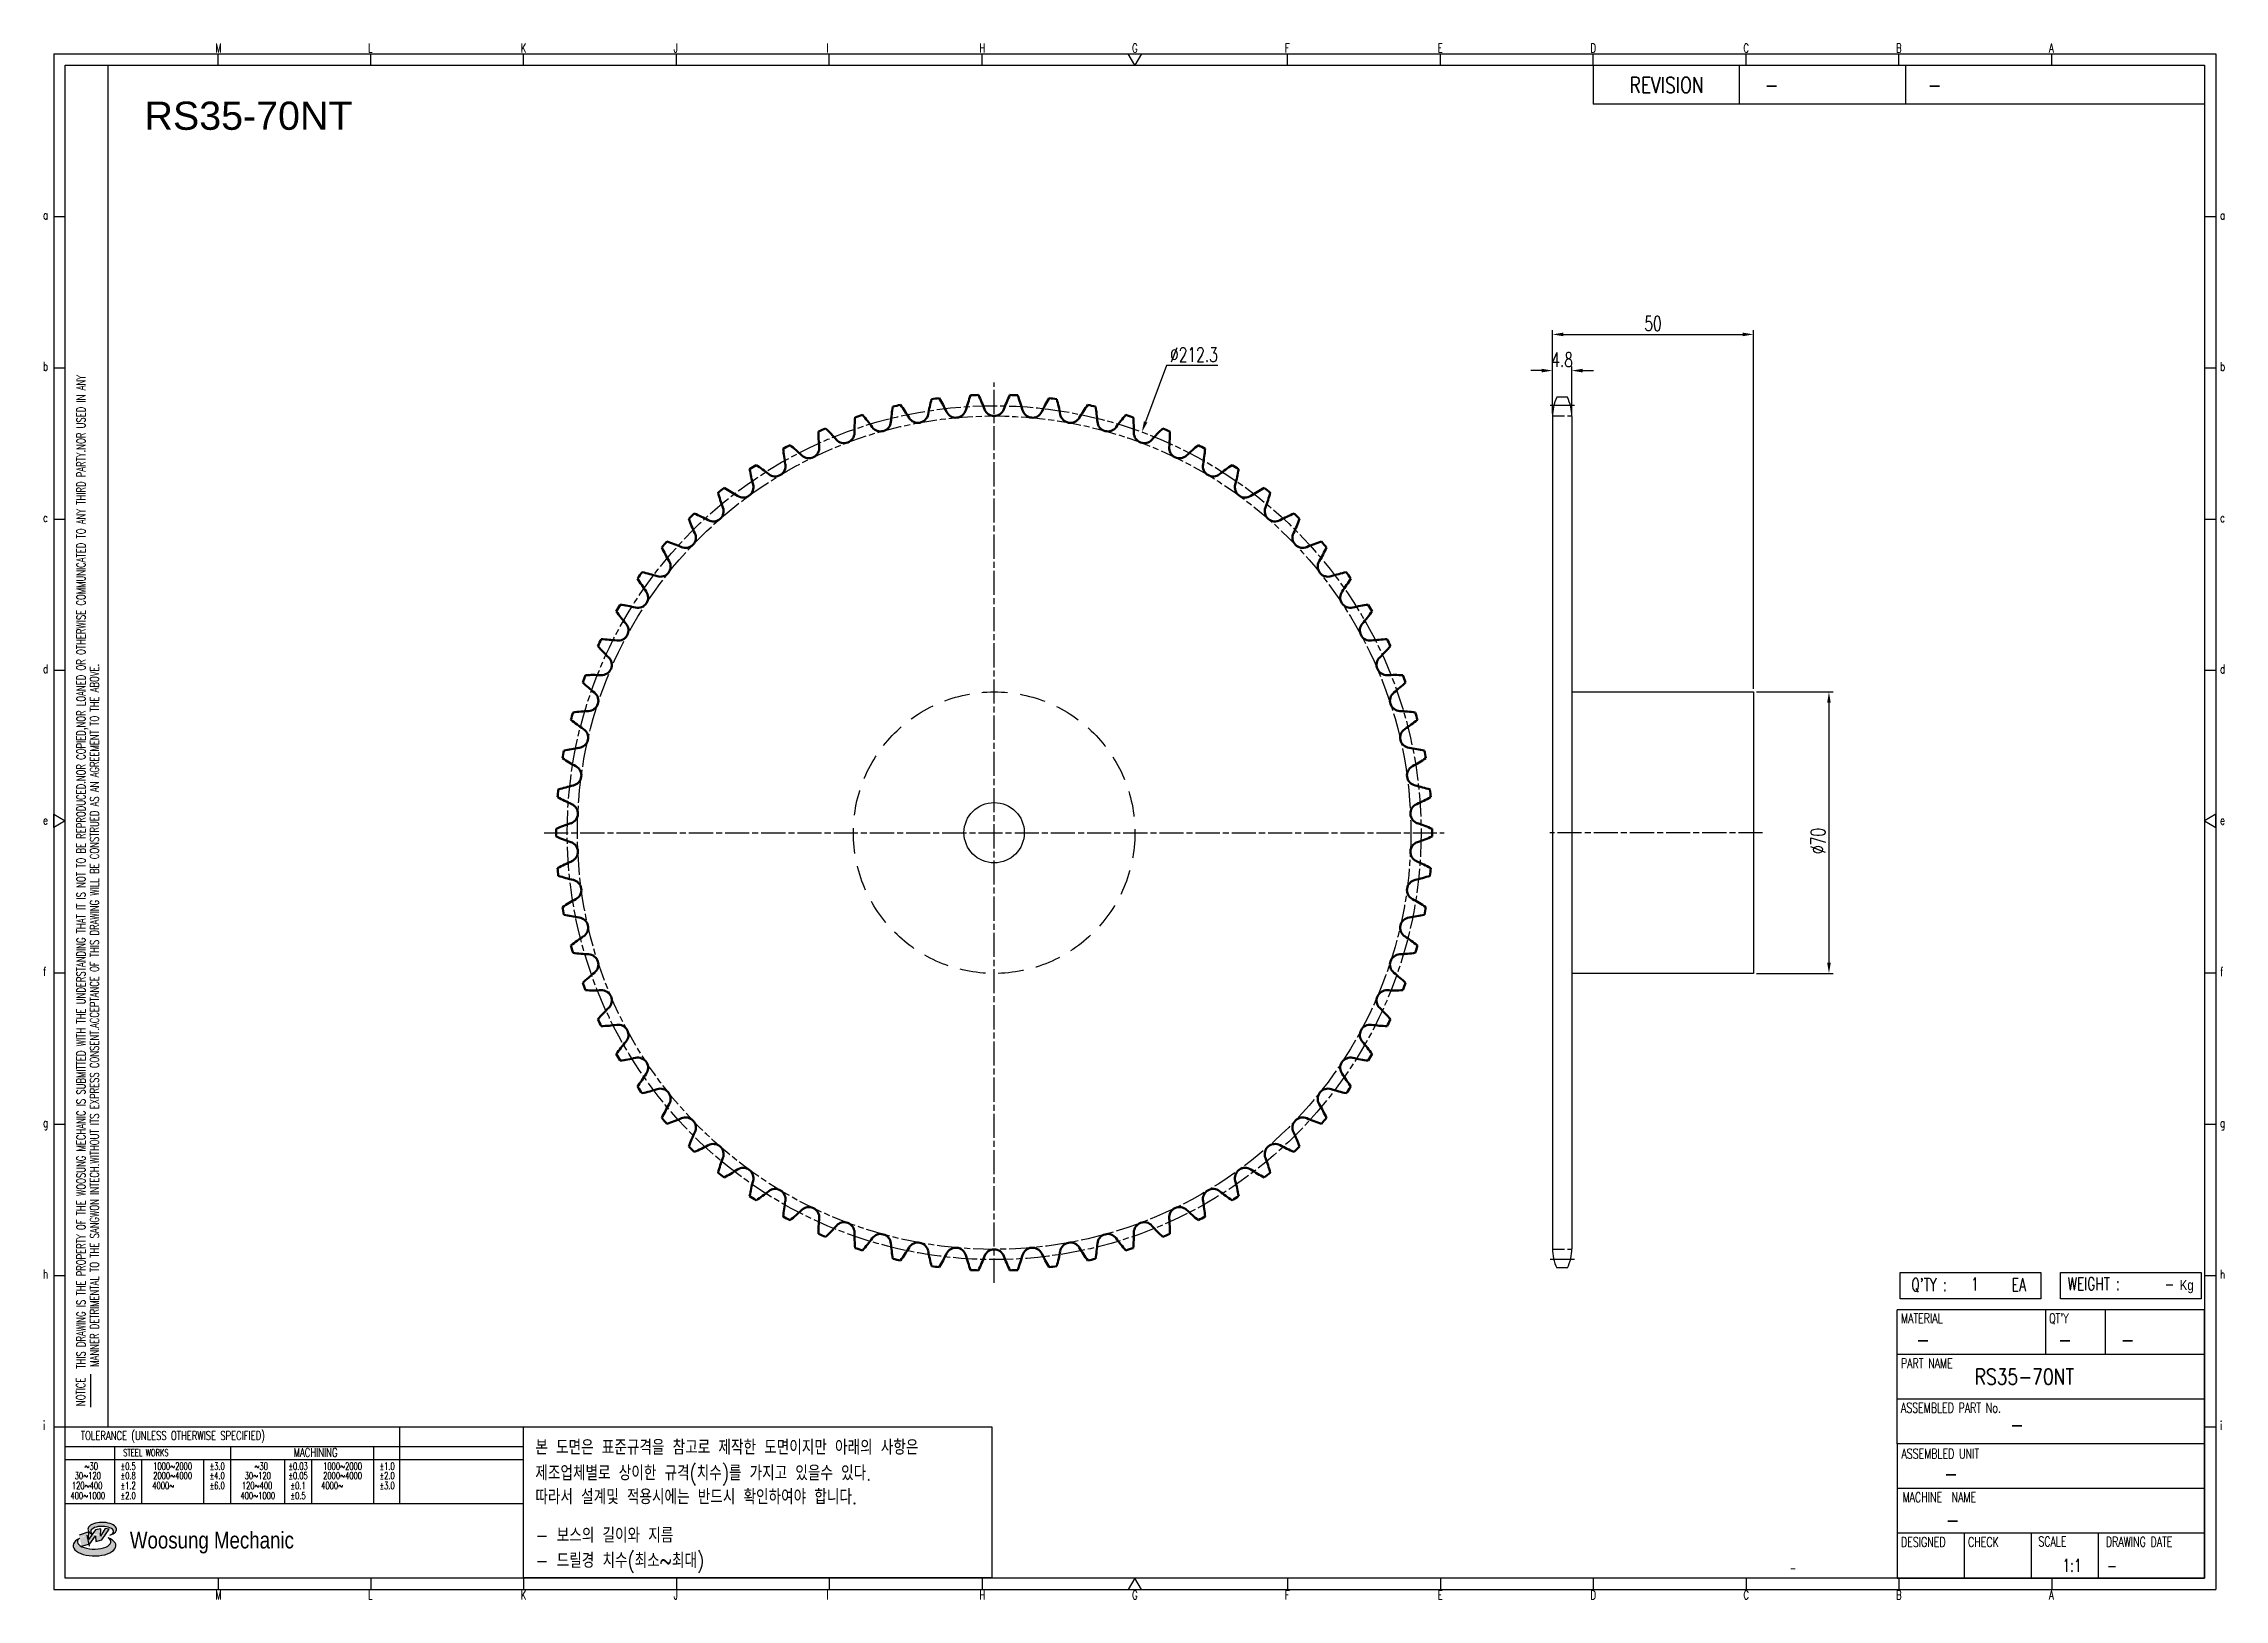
# Model space of a CAD drawing. Header units: millimetres. Extents: x -44813 to -44270, y 1095 to 1482.
import ezdxf
from ezdxf.enums import TextEntityAlignment as Align

# ---------------------------------------------------------------- set-up
doc = ezdxf.new("R2010")
doc.units = ezdxf.units.MM
for name, pattern in [('AM_ISO02W050', [7.5, 6, -1.5]), ('AM_ISO02W050x2', [3.75, 3, -0.75]), ('AM_ISO08W050', [18, 12, -1.5, 3, -1.5]), ('AM_ISO08W050x2', [9, 6, -0.75, 1.5, -0.75]), ('HIDDEN', [9.525, 6.35, -3.175])]:
    doc.linetypes.add(name, pattern=pattern)
for name, color, linetype, lineweight in [('AM_0N', 7, 'Continuous', 50), ('AM_3N', 6, 'AM_ISO02W050', 25), ('AM_7', 4, 'AM_ISO08W050', 25), ('AM_7N', 4, 'AM_ISO08W050', 25)]:
    doc.layers.add(name, color=color, linetype=linetype, lineweight=lineweight)
for name, color, linetype in [('HL', 2, 'HIDDEN'), ('S-DIM', 7, 'Continuous'), ('TITLE', 7, 'Continuous'), ('도면레이아웃', 7, 'Continuous')]:
    doc.layers.add(name, color=color, linetype=linetype)
doc.styles.add('HAN', font='ROMANS.shx', dxfattribs={"width": 0.7, "bigfont": 'whgtxt.shx'})
doc.styles.add('HKD_ST2', font='romans.shx', dxfattribs={"width": 0.7, "height": 4, "bigfont": '@extfont2.shx'})
doc.styles.add('HSG', font='SIMPLEX.shx', dxfattribs={"width": 0.7, "bigfont": 'HSG.shx'})
doc.styles.add('ROMANS', font='romans.shx', dxfattribs={"width": 0.7, "bigfont": 'whgtxt.shx'})
doc.styles.add('SLDTEXTSTYLE4', font='arial.ttf', dxfattribs={"width": 0.8})
doc.styles.get("Standard").update_dxf_attribs({"font": 'arial.ttf'})
doc.dimstyles.new('APP6', dxfattribs={"dimscale": 1.5, "dimtxt": 2.4, "dimasz": 1.8, "dimexe": 0.7, "dimexo": 0.5, "dimgap": 0.6, "dimtad": 1, "dimtoh": 1, "dimdec": 1, "dimrnd": 0.01, "dimzin": 9, "dimdsep": 46, "dimtxsty": 'HSG', "dimcen": 0, "dimclrd": 1, "dimclre": 1, "dimclrt": 256, "dimazin": 2, "dimtp": 1, "dimtm": 1, "dimtfac": 0.5, "dimtdec": 1, "dimtofl": 0, "dimtmove": 0, "dimatfit": 3, "dimfxl": 0, "dimtvp": 1, "dimtolj": 2, "dimlwd": -1, "dimlwe": -1, "dimarcsym": 0})

# ---------------------------------------------------------------- blocks, each defined once
blk = doc.blocks.new('SUYWSHJH')
at = {"layer": '도면레이아웃'}
h = blk.add_hatch(color=10, dxfattribs=at)
h.paths.add_polyline_path([(1.544, 35.177), (1.554, 34.966), (1.779, 35.034), (2.054, 35.422), (1.908, 35.446), (1.728, 35.167), (1.741, 35.439), (1.547, 35.405), (1.292, 35.041), (1.295, 35.33), (0.943, 35.208), (1.03, 34.8), (1.336, 34.885)])
edge = h.paths.add_edge_path()
edge.add_ellipse((1.795, 35.421), major_axis=(-0.53, 0), ratio=0.487785, start_angle=122.36065, end_angle=403.39574)
edge.add_line((1.411, 35.244), (1.419, 35.261))
edge.add_ellipse((1.798, 35.344), major_axis=(-0.423, 0), ratio=0.444396, start_angle=131.58977, end_angle=386.19408, ccw=False)
edge = h.paths.add_edge_path()
edge.add_ellipse((1.512, 34.815), major_axis=(-0.793, 0), ratio=0.480113, start_angle=314.67633, end_angle=590.85213)
edge.add_ellipse((1.501, 34.958), major_axis=(-0.62, 0), ratio=0.43311, start_angle=331.7024, end_angle=574.42495, ccw=False)
for p, q in [((0, 90.118), (80.15, 90.118)), ((0, 90.118), (0, 33.191)), ((6.089, 89.693), (6.089, 90.118)), ((11.753, 89.693), (11.753, 90.118)), ((17.418, 89.693), (17.418, 90.118)), ((23.082, 89.693), (23.082, 90.118)), ((28.746, 89.693), (28.746, 90.118)), ((34.411, 89.693), (34.411, 90.118)), ((45.739, 89.693), (45.739, 90.118)), ((51.404, 89.693), (51.404, 90.118)), ((57.068, 89.693), (57.068, 90.118)), ((62.732, 89.693), (62.732, 90.118)), ((68.397, 89.693), (68.397, 90.118)), ((74.061, 89.693), (74.061, 90.118)), ((80.15, 90.118), (80.15, 33.191)), ((0, 84.085), (0.425, 84.085)), ((79.725, 84.085), (80.15, 84.085)), ((0, 78.478), (0.425, 78.478)), ((79.725, 78.478), (80.15, 78.478)), ((0, 72.87), (0.425, 72.87)), ((79.725, 72.87), (80.15, 72.87)), ((0, 67.262), (0.425, 67.262)), ((79.725, 67.262), (80.15, 67.262)), ((0, 56.047), (0.425, 56.047)), ((79.725, 56.047), (80.15, 56.047)), ((0, 50.439), (0.425, 50.439)), ((79.725, 50.439), (80.15, 50.439)), ((0, 44.832), (0.425, 44.832)), ((79.725, 44.832), (80.15, 44.832)), ((1.377, 39.947), (1.377, 41.174)), ((0, 39.224), (0.425, 39.224)), ((79.725, 39.224), (80.15, 39.224)), ((0, 33.191), (80.15, 33.191)), ((6.089, 33.616), (6.089, 33.191)), ((11.753, 33.616), (11.753, 33.191)), ((17.418, 33.616), (17.418, 33.191)), ((23.082, 33.616), (23.082, 33.191)), ((28.746, 33.616), (28.746, 33.191)), ((34.411, 33.616), (34.411, 33.191)), ((45.739, 33.616), (45.739, 33.191)), ((51.404, 33.616), (51.404, 33.191)), ((57.068, 33.616), (57.068, 33.191)), ((62.732, 33.616), (62.732, 33.191)), ((68.397, 33.616), (68.397, 33.191)), ((74.061, 33.616), (74.061, 33.191))]:
    blk.add_line(p, q)
at = {"color": 2}
for p, q in [((2.017, 39.224), (2.017, 89.693)), ((0.425, 39.224), (17.418, 39.224)), ((12.816, 39.224), (12.816, 36.382)), ((17.418, 33.616), (17.418, 39.224)), ((0.425, 38.487), (17.418, 38.487)), ((0.425, 38.012), (17.418, 38.012)), ((2.257, 38.487), (2.257, 36.382)), ((3.257, 38.012), (3.257, 36.382)), ((5.557, 38.012), (5.557, 36.382)), ((6.557, 38.5), (6.557, 36.382)), ((8.557, 38.012), (8.557, 36.382)), ((9.557, 38.026), (9.557, 36.382)), ((11.857, 38.487), (11.857, 36.382)), ((0.425, 36.382), (17.418, 36.382))]:
    blk.add_line(p, q, dxfattribs=at)
at = {"color": 6, "ltscale": 0.5}
for p, q in [((57.068, 89.693), (57.068, 88.246)), ((62.47, 89.693), (62.47, 88.246)), ((68.635, 89.693), (68.635, 88.246)), ((79.725, 88.246), (57.068, 88.246)), ((68.336, 38.59), (68.336, 43.563)), ((79.725, 43.563), (68.336, 43.563)), ((73.827, 43.563), (73.827, 41.905)), ((76.037, 43.563), (76.037, 41.905)), ((79.725, 38.59), (79.725, 43.563)), ((79.725, 41.905), (68.336, 41.905)), ((79.725, 40.248), (68.336, 40.248)), ((68.336, 38.59), (68.336, 33.616)), ((79.725, 38.59), (68.336, 38.59)), ((79.725, 33.616), (79.725, 38.59)), ((79.725, 36.932), (68.336, 36.932)), ((79.725, 35.274), (68.336, 35.274)), ((70.822, 33.616), (70.822, 35.274)), ((73.309, 33.616), (73.309, 35.274)), ((75.796, 33.616), (75.796, 35.274)), ((68.336, 33.616), (79.725, 33.616))]:
    blk.add_line(p, q, dxfattribs=at)
for points in [[(40.075, 89.693), (39.83, 90.118), (40.32, 90.118)], [(0.425, 89.693), (79.725, 89.693), (79.725, 33.616), (0.425, 33.616)], [(0.425, 61.679), (0, 61.433), (0, 61.924)], [(79.725, 61.679), (80.15, 61.433), (80.15, 61.924)], [(40.075, 33.616), (39.83, 33.191), (40.32, 33.191)]]:
    blk.add_lwpolyline(points, close=True)
at = {"layer": 'TITLE', "color": 20}
for p, q in [((68.449, 43.961), (68.449, 44.936)), ((68.449, 44.936), (73.654, 44.936)), ((73.654, 44.936), (73.654, 43.961)), ((74.39, 43.961), (74.39, 44.936)), ((74.39, 44.936), (79.595, 44.936)), ((79.595, 44.936), (79.595, 43.961)), ((73.654, 43.961), (68.449, 43.961)), ((79.595, 43.961), (74.39, 43.961))]:
    blk.add_line(p, q, dxfattribs=at)
at = {"layer": '도면레이아웃'}
for p, q in [((1.295, 35.33), (0.943, 35.208)), ((1.03, 34.8), (1.336, 34.885)), ((1.224, 35.208), (1.311, 34.8)), ((1.224, 35.208), (1.224, 35.208)), ((1.547, 35.405), (1.292, 35.041)), ((1.292, 35.041), (1.295, 35.33)), ((1.336, 34.885), (1.544, 35.177)), ((1.419, 35.261), (1.411, 35.244)), ((1.544, 35.177), (1.554, 34.966)), ((1.741, 35.439), (1.547, 35.405)), ((1.554, 34.966), (1.779, 35.034)), ((1.908, 35.446), (1.728, 35.167)), ((1.728, 35.167), (1.741, 35.439)), ((1.779, 35.034), (2.054, 35.422)), ((2.054, 35.422), (1.908, 35.446))]:
    blk.add_line(p, q, dxfattribs=at)
for centre, major_axis, ratio, start_param, end_param in [((1.795, 35.421), (-0.53, 0), 0.487785, 2.135596, 7.040584), ((1.512, 34.815), (-0.793, 0), 0.480113, 5.492138, 10.312315), ((1.501, 34.958), (-0.62, 0), 0.43311, 5.789299, 10.025607), ((1.798, 35.344), (-0.423, 0), 0.444396, 2.296675, 6.740358)]:
    blk.add_ellipse(centre, major_axis=major_axis, ratio=ratio, start_param=start_param, end_param=end_param, dxfattribs=at)
at = {"color": 4, "style": 'HKD_ST2', "width": 0.7}
for s, p in [('M', (5.988, 90.164)), ('L', (11.652, 90.164)), ('K', (17.316, 90.164)), ('J', (22.981, 90.164)), ('I', (28.645, 90.164)), ('H', (34.309, 90.164)), ('G', (39.974, 90.164)), ('F', (45.638, 90.164)), ('E', (51.302, 90.164)), ('D', (56.967, 90.164)), ('C', (62.631, 90.164)), ('B', (68.295, 90.164)), ('A', (73.96, 90.164)), ('a', (-0.395, 83.976)), ('a', (80.305, 83.97)), ('b', (-0.395, 78.368)), ('b', (80.305, 78.362)), ('c', (-0.395, 72.76)), ('c', (80.305, 72.754)), ('d', (-0.395, 67.153)), ('d', (80.305, 67.147)), ('e', (-0.395, 61.545)), ('e', (80.305, 61.539)), ('f', (-0.395, 55.937)), ('f', (80.305, 55.931)), ('g', (-0.395, 50.33)), ('g', (80.305, 50.324)), ('h', (-0.395, 44.722)), ('h', (80.305, 44.716)), ('i', (-0.395, 39.114)), ('i', (80.305, 39.108)), ('M', (5.988, 32.824)), ('L', (11.652, 32.824)), ('K', (17.316, 32.824)), ('J', (22.981, 32.824)), ('I', (28.645, 32.824)), ('H', (34.309, 32.824)), ('G', (39.974, 32.824)), ('F', (45.638, 32.824)), ('E', (51.302, 32.824)), ('D', (56.967, 32.824)), ('C', (62.631, 32.824)), ('B', (68.295, 32.824)), ('A', (73.96, 32.824))]:
    blk.add_text(s, height=0.326, dxfattribs=at).set_placement(p)
for s, height, style, width, p in [('REVISION', 0.5806, 'HAN', 0.8, (58.415, 88.664)), ('-', 0.581, 'HAN', 0.8, (63.426, 88.664)), ('-', 0.581, 'HAN', 0.8, (69.468, 88.664)), ("Q'TY : ", 0.4746, 'HKD_ST2', 0.7, (68.857, 44.253)), ('1', 0.475, 'HKD_ST2', 0.7, (71.071, 44.275)), ('EA', 0.4746, 'HKD_ST2', 0.7, (72.578, 44.253)), ('WEIGHT : ', 0.4746, 'HKD_ST2', 0.7, (74.65, 44.286)), ('-', 0.581, 'HAN', 0.8, (69.029, 42.157)), ('-', 0.581, 'HAN', 0.8, (74.289, 42.157)), ('-', 0.581, 'HAN', 0.8, (76.623, 42.157)), ('-', 0.581, 'HAN', 0.8, (72.515, 39.013)), ('-', 0.581, 'HAN', 0.8, (70.067, 37.189)), ('-', 0.581, 'HAN', 0.8, (70.126, 35.48)), ('1:1', 0.4746, 'HKD_ST2', 0.7, (74.458, 33.848)), ('-', 0.475, 'HKD_ST2', 0.7, (76.112, 33.837))]:
    blk.add_text(s, height=height, dxfattribs=dict(style=style, width=width)).set_placement(p)
at = {"color": 1, "style": 'HKD_ST2', "width": 0.7}
for s, p in [(' THIS DRAWING IS THE PROPERTY OF THE WOOSUNG MECHANIC IS SUBMITTED WITH THE UNDERSTANDING THAT IT IS NOT TO BE REPRODUCED.NOR COPIED,NOR LOANED OR OTHERWISE COMMUNICATED TO ANY THIRD PARTY.NOR USED IN ANY', (1.173, 41.217)), ('MANNER DETRIMENTAL TO THE SANGWON INTECH.WITHOUT ITS EXPRESS CONSENT.ACCEPTANCE OF THIS DRAWING WILL BE CONSTRUED AS AN AGREEMENT TO THE ABOVE.', (1.672, 41.447))]:
    blk.add_text(s, height=0.326266, rotation=90, dxfattribs=at).set_placement(p)
at = {"style": 'HKD_ST2', "width": 0.7}
blk.add_text('-', height=0.475, dxfattribs=at).set_placement((78.613, 44.286), align=Align.RIGHT)
at = {"color": 4, "style": 'HKD_ST2', "width": 0.7}
for s, height, p in [('MATERIAL', 0.3651, (68.474, 43.425)), ("QT'Y", 0.3651, (73.965, 43.425)), ('PART NAME', 0.3651, (68.474, 41.756)), ('ASSEMBLED PART No.', 0.36511, (68.474, 40.109)), ('ASSEMBLED UNIT', 0.36511, (68.49, 38.408)), ('MACHINE  NAME', 0.36511, (68.532, 36.794)), ('DESIGNED', 0.3651, (68.474, 35.136)), ('CHECK', 0.3651, (70.961, 35.136)), ('SCALE', 0.3651, (73.566, 35.153)), ('DRAWING DATE', 0.36511, (76.071, 35.141))]:
    blk.add_text(s, height=height, dxfattribs=at).set_placement(p, align=Align.TOP_LEFT)
at = {"style": 'HKD_ST2', "width": 0.7}
blk.add_text('NOTICE', height=0.3263, rotation=90, dxfattribs=at).set_placement((1.163, 39.988))
for s, height, style, width, p in [('TOLERANCE (UNLESS OTHERWISE SPECIFIED)', 0.32627, 'HKD_ST2', 0.7, (4.417, 38.896)), ('-', 0.326, 'ROMANS', 0.65, (64.469, 33.975))]:
    blk.add_text(s, height=height, dxfattribs=dict(style=style, width=width)).set_placement(p, align=Align.MIDDLE_CENTER)
at = {"color": 4, "style": 'HKD_ST2', "width": 0.7}
for s, height, p in [('STEEL WORKS', 0.26101, (3.416, 38.268)), ('MACHINING', 0.3263, (9.707, 38.27)), ('%%P0.5', 0.261, (2.757, 37.762)), ('%%P0.8', 0.261, (2.757, 37.411)), ('%%P3.0', 0.261, (6.057, 37.762)), ('%%P4.0', 0.261, (6.057, 37.411)), ('%%P0.03', 0.261, (9.057, 37.762)), ('%%P0.05', 0.261, (9.057, 37.411)), ('%%P1.0', 0.261, (12.357, 37.762)), ('%%P2.0', 0.261, (12.357, 37.411)), ('%%P1.2', 0.261, (2.757, 37.045)), ('%%P2.0', 0.261, (2.757, 36.67)), ('%%P6.0', 0.261, (6.057, 37.045)), ('%%P0.1', 0.261, (9.057, 37.045)), ('%%P0.5', 0.261, (9.057, 36.67)), ('%%P3.0', 0.261, (12.357, 37.045))]:
    blk.add_text(s, height=height, dxfattribs=at).set_placement(p, align=Align.MIDDLE)
for s, height, p in [('30%%126120', 0.261, (1.263, 37.411)), ('%%12630', 0.261, (1.389, 37.762)), ('2000%%1264000', 0.26101, (4.407, 37.411)), ('1000%%1262000', 0.26101, (4.407, 37.762)), ('30%%126120', 0.261, (7.563, 37.411)), ('%%12630', 0.261, (7.689, 37.762)), ('2000%%1264000', 0.26101, (10.707, 37.411)), ('1000%%1262000', 0.26101, (10.707, 37.762)), ('400%%1261000', 0.26101, (1.263, 36.67)), ('120%%126400', 0.26101, (1.237, 37.045)), ('4000%%126', 0.261, (4.061, 37.045)), ('400%%1261000', 0.26101, (7.563, 36.67)), ('120%%126400', 0.26101, (7.537, 37.045)), ('4000%%126', 0.261, (10.321, 37.045))]:
    blk.add_text(s, height=height, dxfattribs=at).set_placement(p, align=Align.MIDDLE_CENTER)
at = {"color": 1, "style": 'SLDTEXTSTYLE4', "width": 0.8}
blk.add_text('Woosung Mechanic', height=0.61957, dxfattribs=at).set_placement((2.822, 34.711))
at = {"layer": 'TITLE', "width": 0.8}
blk.add_text('Kg', height=0.3789, dxfattribs=at).set_placement((78.807, 44.286))
blk = doc.blocks.new('*D837')
at = {"layer": 'Defpoints', "color": 0, "transparency": 16777216}
for p in [(-44432.57, 1400.61), (-44437.37, 1389.18), (-44432.57, 1389.18)]:
    blk.add_point(p, dxfattribs=at)
at = {"layer": 'S-DIM', "color": 1, "transparency": 16777216}
for p, q in [((-44440.07, 1400.61), (-44442.77, 1400.61)), ((-44437.37, 1389.93), (-44437.37, 1401.66)), ((-44432.57, 1389.93), (-44432.57, 1401.66)), ((-44429.87, 1400.61), (-44427.17, 1400.61))]:
    blk.add_line(p, q, dxfattribs=at)
for points in [[(-44440.07, 1401.06), (-44440.07, 1400.16), (-44437.37, 1400.61)], [(-44429.87, 1401.06), (-44429.87, 1400.16), (-44432.57, 1400.61)]]:
    blk.add_solid(points, dxfattribs=at)
at = {"layer": 'S-DIM', "transparency": 16777216, "insert": (-44434.97, 1403.31), "char_height": 3.6, "attachment_point": 5, "style": 'HSG'}
blk.add_mtext('\\A2;4.8', dxfattribs=at)
blk = doc.blocks.new('*D838')
at = {"layer": 'Defpoints', "color": 0, "transparency": 16777216}
for p in [(-44387.37, 1409.61), (-44437.37, 1389.18), (-44387.37, 1320.72)]:
    blk.add_point(p, dxfattribs=at)
at = {"layer": 'S-DIM', "color": 1, "transparency": 16777216}
for p, q in [((-44437.37, 1389.93), (-44437.37, 1410.66)), ((-44387.37, 1321.47), (-44387.37, 1410.66)), ((-44434.67, 1409.61), (-44390.07, 1409.61))]:
    blk.add_line(p, q, dxfattribs=at)
for points in [[(-44434.67, 1410.06), (-44434.67, 1409.16), (-44437.37, 1409.61)], [(-44390.07, 1410.06), (-44390.07, 1409.16), (-44387.37, 1409.61)]]:
    blk.add_solid(points, dxfattribs=at)
at = {"layer": 'S-DIM', "transparency": 16777216, "insert": (-44412.37, 1412.31), "char_height": 3.6, "attachment_point": 5, "style": 'HSG'}
blk.add_mtext('\\A2;50', dxfattribs=at)
blk = doc.blocks.new('*D839')
at = {"layer": 'Defpoints', "color": 0, "transparency": 16777216}
for p in [(-44387.37, 1320.72), (-44387.37, 1250.72), (-44368.62, 1250.72)]:
    blk.add_point(p, dxfattribs=at)
at = {"layer": 'S-DIM', "color": 1, "transparency": 16777216}
for p, q in [((-44386.62, 1320.72), (-44367.57, 1320.72)), ((-44368.62, 1318.02), (-44368.62, 1253.42)), ((-44386.62, 1250.72), (-44367.57, 1250.72))]:
    blk.add_line(p, q, dxfattribs=at)
for points in [[(-44369.07, 1318.02), (-44368.17, 1318.02), (-44368.62, 1320.72)], [(-44369.07, 1253.42), (-44368.17, 1253.42), (-44368.62, 1250.72)]]:
    blk.add_solid(points, dxfattribs=at)
at = {"layer": 'S-DIM', "transparency": 16777216, "insert": (-44371.32, 1283.66), "char_height": 3.6, "attachment_point": 5, "rotation": 90, "style": 'HSG'}
blk.add_mtext('\\A2;%%c70', dxfattribs=at)
blk = doc.blocks.new('*D840')
at = {"layer": 'Defpoints', "color": 0, "transparency": 16777216}
for p in [(-44539.46, 1385.32), (-44612.91, 1186.12)]:
    blk.add_point(p, dxfattribs=at)
at = {"layer": 'S-DIM', "color": 1, "transparency": 16777216}
for p, q in [((-44533.35, 1401.89), (-44538.53, 1387.85)), ((-44520.57, 1401.89), (-44533.35, 1401.89))]:
    blk.add_line(p, q, dxfattribs=at)
blk.add_solid([(-44538.95, 1388.01), (-44538.1, 1387.7), (-44539.46, 1385.32)], dxfattribs=at)
at = {"layer": 'S-DIM', "transparency": 16777216, "insert": (-44526.51, 1404.59), "char_height": 3.6, "attachment_point": 5, "style": 'HSG'}
blk.add_mtext('\\A2;∅212.3', dxfattribs=at)

msp = doc.modelspace()

# ---------------------------------------------------------------- linework, layer by layer
for p, q in [((-44433.64, 1393.98), (-44436.3, 1393.98)), ((-44437.37, 1389.18), (-44437.37, 1182.29)), ((-44432.57, 1389.18), (-44432.57, 1182.29)), ((-44433.64, 1177.49), (-44436.3, 1177.49))]:
    msp.add_line(p, q)
msp.add_lwpolyline([(-44432.57, 1320.72), (-44387.37, 1320.72), (-44387.37, 1250.72), (-44432.57, 1250.72)])
at = {"color": 4}
msp.add_lwpolyline([(-44693.19, 1138.02), (-44576.74, 1138.02), (-44576.74, 1100.41), (-44693.19, 1100.41)], close=True, dxfattribs=at)
msp.add_circle((-44576.19, 1285.72), 7.5)
for centre, start, end in [((-44426.07, 1389.18), 154.8633, 180), ((-44443.87, 1389.18), 0, 25.1367), ((-44426.07, 1182.29), 180, 205.1367), ((-44443.87, 1182.29), 334.8633, 0)]:
    msp.add_arc(centre, 11.3, start, end)
at = {"layer": 'AM_0N'}
for centre, radius, start, end in [((-44576.19, 1285.72), 108.9, 97.2077, 98.2208), ((-44627.53, 1371.26), 43.89, 25.7857, 30.8408), ((-44540.94, 1379.06), 43.89, 159.4449, 164.5), ((-44576.19, 1285.72), 108.9, 92.0649, 93.078), ((-44619.66, 1375.52), 43.89, 20.6429, 25.6979), ((-44532.71, 1375.52), 43.89, 154.3021, 159.3571), ((-44576.19, 1285.72), 108.9, 86.922, 87.9351), ((-44611.44, 1379.06), 43.89, 15.5, 20.5551), ((-44524.84, 1371.26), 43.89, 149.1592, 154.2143), ((-44576.19, 1285.72), 108.9, 81.7792, 82.7923), ((-44567.04, 1385.07), 43.89, 174.8735, 179.9286), ((-44576.19, 1285.72), 108.9, 107.4934, 108.5066), ((-44641.98, 1360.72), 43.89, 36.0714, 41.1265), ((-44558.17, 1383.85), 43.89, 169.7306, 174.7857), ((-44576.19, 1285.72), 108.9, 102.3506, 103.3637), ((-44635, 1366.32), 43.89, 30.9286, 35.9836), ((-44595.14, 1390.19), 2.57, 210.9286, 349.6429), ((-44549.44, 1381.84), 43.89, 164.5878, 169.6429), ((-44585.7, 1391.47), 2.57, 205.7857, 344.5), ((-44576.19, 1391.9), 2.57, 200.6429, 339.3571), ((-44566.67, 1391.47), 2.57, 195.5, 334.2143), ((-44602.93, 1381.84), 43.89, 10.3571, 15.4122), ((-44557.23, 1390.19), 2.57, 190.3571, 329.0714), ((-44517.38, 1366.32), 43.89, 144.0164, 149.0714), ((-44576.19, 1285.72), 108.9, 76.6363, 77.6494), ((-44594.2, 1383.85), 43.89, 5.2143, 10.2694), ((-44510.39, 1360.72), 43.89, 138.8735, 143.9286), ((-44576.19, 1285.72), 108.9, 71.4934, 72.5066), ((-44585.33, 1385.07), 43.89, 0.0714, 5.1265), ((-44576.19, 1285.72), 108.9, 112.6363, 113.6494), ((-44575.98, 1385.49), 43.89, 180.0164, 185.0714), ((-44648.44, 1354.52), 43.89, 41.2143, 46.2694), ((-44613.49, 1385.13), 2.57, 221.2143, 359.9286), ((-44604.43, 1388.07), 2.57, 216.0714, 354.7857), ((-44547.94, 1388.07), 2.57, 185.2143, 323.9286), ((-44538.88, 1385.13), 2.57, 180.0714, 318.7857), ((-44503.93, 1354.52), 43.89, 133.7306, 138.7857), ((-44576.19, 1285.72), 108.9, 66.3506, 67.3637), ((-44576.39, 1385.49), 43.89, 354.9286, 359.9836), ((-44630.64, 1376.87), 2.57, 231.5, 10.2143), ((-44576.19, 1285.72), 108.9, 117.7792, 118.7923), ((-44584.92, 1385.11), 43.89, 185.1592, 190.2143), ((-44654.32, 1347.77), 43.89, 46.3571, 51.4122), ((-44622.25, 1381.38), 2.57, 226.3571, 5.0714), ((-44530.12, 1381.38), 2.57, 174.9286, 313.6429), ((-44498.05, 1347.77), 43.89, 128.5878, 133.6429), ((-44576.19, 1285.72), 108.9, 61.2077, 62.2208), ((-44521.73, 1376.87), 2.57, 169.7857, 308.5), ((-44567.45, 1385.11), 43.89, 349.7857, 354.8408), ((-44638.6, 1371.62), 2.57, 236.6429, 15.3571), ((-44576.19, 1285.72), 108.9, 122.922, 123.9351), ((-44593.8, 1383.92), 43.89, 190.3021, 195.3571), ((-44659.56, 1340.51), 43.89, 51.5, 56.5551), ((-44492.81, 1340.51), 43.89, 123.4449, 128.5), ((-44576.19, 1285.72), 108.9, 56.0649, 57.078), ((-44513.78, 1371.62), 2.57, 164.6429, 303.3571), ((-44558.57, 1383.92), 43.89, 344.6429, 349.6979), ((-44646.04, 1365.68), 2.57, 241.7857, 20.5), ((-44576.19, 1285.72), 108.9, 128.0649, 129.078), ((-44602.53, 1381.95), 43.89, 195.4449, 200.5), ((-44664.14, 1332.82), 43.89, 56.6429, 61.6979), ((-44488.23, 1332.82), 43.89, 118.3021, 123.3571), ((-44576.19, 1285.72), 108.9, 50.922, 51.9351), ((-44506.33, 1365.68), 2.57, 159.5, 298.2143), ((-44549.84, 1381.95), 43.89, 339.5, 344.5551), ((-44576.19, 1285.72), 108.9, 133.2077, 134.2208), ((-44611.05, 1379.2), 43.89, 200.5878, 205.6429), ((-44668.01, 1324.74), 43.89, 61.7857, 66.8408), ((-44484.36, 1324.74), 43.89, 113.1592, 118.2143), ((-44541.32, 1379.2), 43.89, 334.3571, 339.4122), ((-44576.19, 1285.72), 108.9, 45.7792, 46.7923), ((-44576.19, 1285.72), 108.9, 138.3506, 139.3637), ((-44619.29, 1375.7), 43.89, 205.7306, 210.7857), ((-44671.14, 1316.36), 43.89, 66.9286, 71.9836), ((-44652.93, 1359.1), 2.57, 246.9286, 25.6429), ((-44499.44, 1359.1), 2.57, 154.3571, 293.0714), ((-44481.24, 1316.36), 43.89, 108.0164, 113.0714), ((-44533.08, 1375.7), 43.89, 329.2143, 334.2694), ((-44576.19, 1285.72), 108.9, 40.6363, 41.6494), ((-44576.19, 1285.72), 108.9, 143.4934, 144.5066), ((-44673.5, 1307.72), 43.89, 72.0714, 77.1265), ((-44659.2, 1351.92), 2.57, 252.0714, 30.7857), ((-44493.17, 1351.92), 2.57, 149.2143, 287.9286), ((-44478.87, 1307.72), 43.89, 102.8735, 107.9286), ((-44576.19, 1285.72), 108.9, 35.4934, 36.5066), ((-44664.8, 1344.21), 2.57, 257.2143, 35.9286), ((-44627.18, 1371.47), 43.89, 210.8735, 215.9286), ((-44487.57, 1344.21), 2.57, 144.0714, 282.7857), ((-44525.19, 1371.47), 43.89, 324.0714, 329.1265), ((-44576.19, 1285.72), 108.9, 148.6363, 149.6494), ((-44634.66, 1366.56), 43.89, 216.0164, 221.0714), ((-44675.08, 1298.91), 43.89, 77.2143, 82.2694), ((-44477.29, 1298.91), 43.89, 97.7306, 102.7857), ((-44517.71, 1366.56), 43.89, 318.9286, 323.9836), ((-44576.19, 1285.72), 108.9, 30.3506, 31.3637), ((-44669.69, 1336.04), 2.57, 262.3571, 41.0714), ((-44482.69, 1336.04), 2.57, 138.9286, 277.6429), ((-44576.19, 1285.72), 108.9, 153.7792, 154.7923), ((-44641.67, 1360.99), 43.89, 221.1592, 226.2143), ((-44673.82, 1327.45), 2.57, 267.5, 46.2143), ((-44675.86, 1289.99), 43.89, 82.3571, 87.4122), ((-44476.51, 1289.99), 43.89, 92.5878, 97.6429), ((-44478.55, 1327.45), 2.57, 133.7857, 272.5), ((-44510.7, 1360.99), 43.89, 313.7857, 318.8408), ((-44576.19, 1285.72), 108.9, 25.2077, 26.2208), ((-44576.19, 1285.72), 108.9, 158.922, 159.9351), ((-44648.16, 1354.82), 43.89, 226.3021, 231.3571), ((-44675.85, 1281.04), 43.89, 87.5, 92.5551), ((-44476.53, 1281.04), 43.89, 87.4449, 92.5), ((-44504.22, 1354.82), 43.89, 308.6429, 313.6979), ((-44576.19, 1285.72), 108.9, 20.0649, 21.078), ((-44677.17, 1318.53), 2.57, 272.6429, 51.3571), ((-44475.2, 1318.53), 2.57, 128.6429, 267.3571), ((-44576.19, 1285.72), 108.9, 164.0649, 165.078), ((-44654.06, 1348.09), 43.89, 231.4449, 236.5), ((-44675.02, 1272.12), 43.89, 92.6429, 97.6979), ((-44477.35, 1272.12), 43.89, 82.3021, 87.3571), ((-44498.31, 1348.09), 43.89, 303.5, 308.5551), ((-44576.19, 1285.72), 108.9, 14.922, 15.9351), ((-44673.41, 1263.32), 43.89, 97.7857, 102.8408), ((-44679.7, 1309.35), 2.57, 277.7857, 56.5), ((-44472.67, 1309.35), 2.57, 123.5, 262.2143), ((-44478.96, 1263.32), 43.89, 77.1592, 82.2143), ((-44576.19, 1285.72), 108.9, 169.2077, 170.2208), ((-44659.34, 1340.86), 43.89, 236.5878, 241.6429), ((-44681.4, 1299.97), 2.57, 282.9286, 61.6429), ((-44470.97, 1299.97), 2.57, 118.3571, 257.0714), ((-44493.03, 1340.86), 43.89, 298.3571, 303.4122), ((-44576.19, 1285.72), 108.9, 9.7792, 10.7923), ((-44576.19, 1285.72), 108.9, 174.3506, 175.3637), ((-44671.01, 1254.69), 43.89, 102.9286, 107.9836), ((-44481.36, 1254.69), 43.89, 72.0164, 77.0714), ((-44576.19, 1285.72), 108.9, 4.6363, 5.6494), ((-44663.94, 1333.18), 43.89, 241.7306, 246.7857), ((-44682.26, 1290.48), 2.57, 288.0714, 66.7857), ((-44470.12, 1290.48), 2.57, 113.2143, 251.9286), ((-44488.43, 1333.18), 43.89, 293.2143, 298.2694), ((-44576.19, 1285.72), 108.9, 179.4934, 180.5066), ((-44667.85, 1246.32), 43.89, 108.0714, 113.1265), ((-44484.53, 1246.32), 43.89, 66.8735, 71.9286), ((-44576.19, 1285.72), 108.9, 359.4934, 0.5066), ((-44667.85, 1325.12), 43.89, 246.8735, 251.9286), ((-44682.26, 1280.96), 2.57, 293.2143, 71.9286), ((-44470.12, 1280.96), 2.57, 108.0714, 246.7857), ((-44484.53, 1325.12), 43.89, 288.0714, 293.1265), ((-44663.94, 1238.26), 43.89, 113.2143, 118.2694), ((-44576.19, 1285.72), 108.9, 184.6363, 185.6494), ((-44671.01, 1316.75), 43.89, 252.0164, 257.0714), ((-44481.36, 1316.75), 43.89, 282.9286, 287.9836), ((-44488.43, 1238.26), 43.89, 61.7306, 66.7857), ((-44576.19, 1285.72), 108.9, 354.3506, 355.3637), ((-44659.34, 1230.59), 43.89, 118.3571, 123.4122), ((-44681.4, 1271.47), 2.57, 298.3571, 77.0714), ((-44470.97, 1271.47), 2.57, 102.9286, 241.6429), ((-44493.03, 1230.59), 43.89, 56.5878, 61.6429), ((-44576.19, 1285.72), 108.9, 189.7792, 190.7923), ((-44673.41, 1308.12), 43.89, 257.1592, 262.2143), ((-44679.7, 1262.09), 2.57, 303.5, 82.2143), ((-44472.67, 1262.09), 2.57, 97.7857, 236.5), ((-44478.96, 1308.12), 43.89, 277.7857, 282.8408), ((-44576.19, 1285.72), 108.9, 349.2077, 350.2208), ((-44654.06, 1223.35), 43.89, 123.5, 128.5551), ((-44498.31, 1223.35), 43.89, 51.4449, 56.5), ((-44576.19, 1285.72), 108.9, 194.922, 195.9351), ((-44675.02, 1299.32), 43.89, 262.3021, 267.3571), ((-44677.17, 1252.91), 2.57, 308.6429, 87.3571), ((-44475.2, 1252.91), 2.57, 92.6429, 231.3571), ((-44477.35, 1299.32), 43.89, 272.6429, 277.6979), ((-44576.19, 1285.72), 108.9, 344.0649, 345.078), ((-44648.16, 1216.63), 43.89, 128.6429, 133.6979), ((-44576.19, 1285.72), 108.9, 200.0649, 201.078), ((-44504.22, 1216.63), 43.89, 46.3021, 51.3571), ((-44576.19, 1285.72), 108.9, 338.922, 339.9351), ((-44675.85, 1290.4), 43.89, 267.4449, 272.5), ((-44641.67, 1210.45), 43.89, 133.7857, 138.8408), ((-44673.82, 1243.99), 2.57, 313.7857, 92.5), ((-44478.55, 1243.99), 2.57, 87.5, 226.2143), ((-44510.7, 1210.45), 43.89, 41.1592, 46.2143), ((-44476.53, 1290.4), 43.89, 267.5, 272.5551), ((-44576.19, 1285.72), 108.9, 205.2077, 206.2208), ((-44675.86, 1281.45), 43.89, 272.5878, 277.6429), ((-44669.69, 1235.41), 2.57, 318.9286, 97.6429), ((-44482.69, 1235.41), 2.57, 82.3571, 221.0714), ((-44476.51, 1281.45), 43.89, 262.3571, 267.4122), ((-44576.19, 1285.72), 108.9, 333.7792, 334.7923), ((-44634.66, 1204.88), 43.89, 138.9286, 143.9836), ((-44517.71, 1204.88), 43.89, 36.0164, 41.0714), ((-44576.19, 1285.72), 108.9, 210.3506, 211.3637), ((-44675.08, 1272.53), 43.89, 277.7306, 282.7857), ((-44664.8, 1227.23), 2.57, 324.0714, 102.7857), ((-44627.18, 1199.97), 43.89, 144.0714, 149.1265), ((-44487.57, 1227.23), 2.57, 77.2143, 215.9286), ((-44525.19, 1199.97), 43.89, 30.8735, 35.9286), ((-44477.29, 1272.53), 43.89, 257.2143, 262.2694), ((-44576.19, 1285.72), 108.9, 328.6363, 329.6494), ((-44576.19, 1285.72), 108.9, 215.4934, 216.5066), ((-44673.5, 1263.72), 43.89, 282.8735, 287.9286), ((-44659.2, 1219.52), 2.57, 329.2143, 107.9286), ((-44493.17, 1219.52), 2.57, 72.0714, 210.7857), ((-44478.87, 1263.72), 43.89, 252.0714, 257.1265), ((-44576.19, 1285.72), 108.9, 323.4934, 324.5066), ((-44619.29, 1195.74), 43.89, 149.2143, 154.2694), ((-44576.19, 1285.72), 108.9, 220.6363, 221.6494), ((-44671.14, 1255.09), 43.89, 288.0164, 293.0714), ((-44652.93, 1212.35), 2.57, 334.3571, 113.0714), ((-44499.44, 1212.35), 2.57, 66.9286, 205.6429), ((-44481.24, 1255.09), 43.89, 246.9286, 251.9836), ((-44533.08, 1195.74), 43.89, 25.7306, 30.7857), ((-44576.19, 1285.72), 108.9, 318.3506, 319.3637), ((-44611.05, 1192.24), 43.89, 154.3571, 159.4122), ((-44541.32, 1192.24), 43.89, 20.5878, 25.6429), ((-44576.19, 1285.72), 108.9, 225.7792, 226.7923), ((-44668.01, 1246.7), 43.89, 293.1592, 298.2143), ((-44646.04, 1205.76), 2.57, 339.5, 118.2143), ((-44602.53, 1189.49), 43.89, 159.5, 164.5551), ((-44506.33, 1205.76), 2.57, 61.7857, 200.5), ((-44549.84, 1189.49), 43.89, 15.4449, 20.5), ((-44484.36, 1246.7), 43.89, 241.7857, 246.8408), ((-44576.19, 1285.72), 108.9, 313.2077, 314.2208), ((-44576.19, 1285.72), 108.9, 230.922, 231.9351), ((-44664.14, 1238.62), 43.89, 298.3021, 303.3571), ((-44638.6, 1199.82), 2.57, 344.6429, 123.3571), ((-44593.8, 1187.52), 43.89, 164.6429, 169.6979), ((-44513.78, 1199.82), 2.57, 56.6429, 195.3571), ((-44558.57, 1187.52), 43.89, 10.3021, 15.3571), ((-44488.23, 1238.62), 43.89, 236.6429, 241.6979), ((-44576.19, 1285.72), 108.9, 308.0649, 309.078), ((-44576.19, 1285.72), 108.9, 236.0649, 237.078), ((-44659.56, 1230.93), 43.89, 303.4449, 308.5), ((-44630.64, 1194.57), 2.57, 349.7857, 128.5), ((-44584.92, 1186.33), 43.89, 169.7857, 174.8408), ((-44521.73, 1194.57), 2.57, 51.5, 190.2143), ((-44567.45, 1186.33), 43.89, 5.1592, 10.2143), ((-44492.81, 1230.93), 43.89, 231.5, 236.5551), ((-44576.19, 1285.72), 108.9, 302.922, 303.9351), ((-44576.19, 1285.72), 108.9, 241.2077, 242.2208), ((-44654.32, 1223.68), 43.89, 308.5878, 313.6429), ((-44622.25, 1190.06), 2.57, 354.9286, 133.6429), ((-44575.98, 1185.95), 43.89, 174.9286, 179.9836), ((-44648.44, 1216.92), 43.89, 313.7306, 318.7857), ((-44613.49, 1186.31), 2.57, 0.0714, 138.7857), ((-44538.88, 1186.31), 2.57, 41.2143, 179.9286), ((-44503.93, 1216.92), 43.89, 221.2143, 226.2694), ((-44530.12, 1190.06), 2.57, 46.3571, 185.0714), ((-44576.39, 1185.95), 43.89, 0.0164, 5.0714), ((-44498.05, 1223.68), 43.89, 226.3571, 231.4122), ((-44576.19, 1285.72), 108.9, 297.7792, 298.7923), ((-44576.19, 1285.72), 108.9, 246.3506, 247.3637), ((-44567.04, 1186.37), 43.89, 180.0714, 185.1265), ((-44576.19, 1285.72), 108.9, 251.4934, 252.5066), ((-44641.98, 1210.72), 43.89, 318.8735, 323.9286), ((-44604.43, 1183.37), 2.57, 5.2143, 143.9286), ((-44558.17, 1187.59), 43.89, 185.2143, 190.2694), ((-44635, 1205.13), 43.89, 324.0164, 329.0714), ((-44595.14, 1181.25), 2.57, 10.3571, 149.0714), ((-44585.7, 1179.97), 2.57, 15.5, 154.2143), ((-44576.19, 1179.54), 2.57, 20.6429, 159.3571), ((-44566.67, 1179.97), 2.57, 25.7857, 164.5), ((-44557.23, 1181.25), 2.57, 30.9286, 169.6429), ((-44517.38, 1205.13), 43.89, 210.9286, 215.9836), ((-44594.2, 1187.59), 43.89, 349.7306, 354.7857), ((-44547.94, 1183.37), 2.57, 36.0714, 174.7857), ((-44510.39, 1210.72), 43.89, 216.0714, 221.1265), ((-44576.19, 1285.72), 108.9, 287.4934, 288.5066), ((-44585.33, 1186.37), 43.89, 354.8735, 359.9286), ((-44576.19, 1285.72), 108.9, 292.6363, 293.6494), ((-44576.19, 1285.72), 108.9, 256.6363, 257.6494), ((-44549.44, 1189.6), 43.89, 190.3571, 195.4122), ((-44576.19, 1285.72), 108.9, 261.7792, 262.7923), ((-44627.53, 1200.18), 43.89, 329.1592, 334.2143), ((-44540.94, 1192.39), 43.89, 195.5, 200.5551), ((-44576.19, 1285.72), 108.9, 266.922, 267.9351), ((-44619.66, 1195.92), 43.89, 334.3021, 339.3571), ((-44532.71, 1195.92), 43.89, 200.6429, 205.6979), ((-44576.19, 1285.72), 108.9, 272.0649, 273.078), ((-44611.44, 1192.39), 43.89, 339.4449, 344.5), ((-44524.84, 1200.18), 43.89, 205.7857, 210.8408), ((-44576.19, 1285.72), 108.9, 277.2077, 278.2208), ((-44602.93, 1189.6), 43.89, 344.5878, 349.6429), ((-44576.19, 1285.72), 108.9, 282.3506, 283.3637)]:
    msp.add_arc(centre, radius, start, end, dxfattribs=at)
at = {"layer": 'AM_3N', "linetype": 'AM_ISO02W050x2'}
for p, q in [((-44437.37, 1389.33), (-44432.57, 1389.33)), ((-44437.37, 1182.13), (-44432.57, 1182.13))]:
    msp.add_line(p, q, dxfattribs=at)
at = {"layer": 'AM_7', "linetype": 'AM_ISO08W050x2'}
for p, q in [((-44431.92, 1391.9), (-44438.03, 1391.9)), ((-44385.11, 1285.72), (-44438.03, 1285.72)), ((-44431.92, 1179.57), (-44438.03, 1179.57))]:
    msp.add_line(p, q, dxfattribs=at)
for radius in [106.15, 103.61]:
    msp.add_circle((-44576.19, 1285.72), radius, dxfattribs=at)
at = {"layer": 'AM_7N', "linetype": 'AM_ISO08W050x2'}
for p, q in [((-44576.19, 1173.82), (-44576.19, 1397.62)), ((-44688.09, 1285.72), (-44464.28, 1285.72))]:
    msp.add_line(p, q, dxfattribs=at)
at = {"layer": 'HL'}
msp.add_circle((-44576.19, 1285.72), 35, dxfattribs=at)

# ---------------------------------------------------------------- block references
at = {"xscale": 6.707841033851428, "yscale": 6.707841033851428, "zscale": 6.707841033851428}
msp.add_blockref('SUYWSHJH', (-44810.02, 874.91), dxfattribs=at)

# ---------------------------------------------------------------- texts
at = {"color": 2}
msp.add_text('RS35-70NT', height=7.009, dxfattribs=at).set_placement((-44787.44, 1460.48))
at = {"style": 'HAN', "width": 0.8}
msp.add_text('RS35-70NT', height=3.895, dxfattribs=at).set_placement((-44332.38, 1148.5))
at = {"color": 4, "style": 'HAN', "width": 0.8}
for s, p in [('본 도면은 표준규격을 참고로 제작한 도면이지만 아래의 사항은', (-44690.27, 1131.06)), ('제조업체별로 상이한 규격(치수)를 가지고 있을수 있다.', (-44690.27, 1124.67)), ('따라서 설계및 적용시에는 반드시 확인하여야 합니다.', (-44690.27, 1118.74)), ('- 보스의 길이와 지름', (-44690.27, 1109.19)), ('- 드릴경 치수(최소~최대)', (-44690.27, 1102.91))]:
    msp.add_text(s, height=3.685, dxfattribs=at).set_placement(p)

# ---------------------------------------------------------------- dimensions: what is measured, and where the dimension line sits
at = {"layer": 'S-DIM'}
dim = msp.add_linear_dim(base=(-44387.37, 1409.61), p1=(-44437.37, 1389.18), p2=(-44387.37, 1320.72), dimstyle='APP6', dxfattribs=at)
dim.commit()
dim.dimension.update_dxf_attribs({"geometry": '*D838', "text_midpoint": (-44412.37, 1412.31)})
dim = msp.add_diameter_dim_2p(p1=(-44612.91, 1186.12), p2=(-44539.46, 1385.32), dimstyle='APP6', dxfattribs=at)
dim.commit()
dim.dimension.update_dxf_attribs({"geometry": '*D840', "text_midpoint": (-44526.51, 1401.89), "dimtype": 163})
dim = msp.add_linear_dim(base=(-44432.57, 1400.61), p1=(-44437.37, 1389.18), p2=(-44432.57, 1389.18), dimstyle='APP6', dxfattribs=at)
dim.commit()
dim.dimension.update_dxf_attribs({"geometry": '*D837', "text_midpoint": (-44434.97, 1400.61), "dimtype": 160})
dim = msp.add_linear_dim(base=(-44368.62, 1250.72), p1=(-44387.37, 1320.72), p2=(-44387.37, 1250.72), angle=90, text='%%c<>', dimstyle='APP6', dxfattribs=at)
dim.commit()
dim.dimension.update_dxf_attribs({"geometry": '*D839', "text_midpoint": (-44368.62, 1283.66), "dimtype": 160})

doc.saveas('drawing.dxf')
